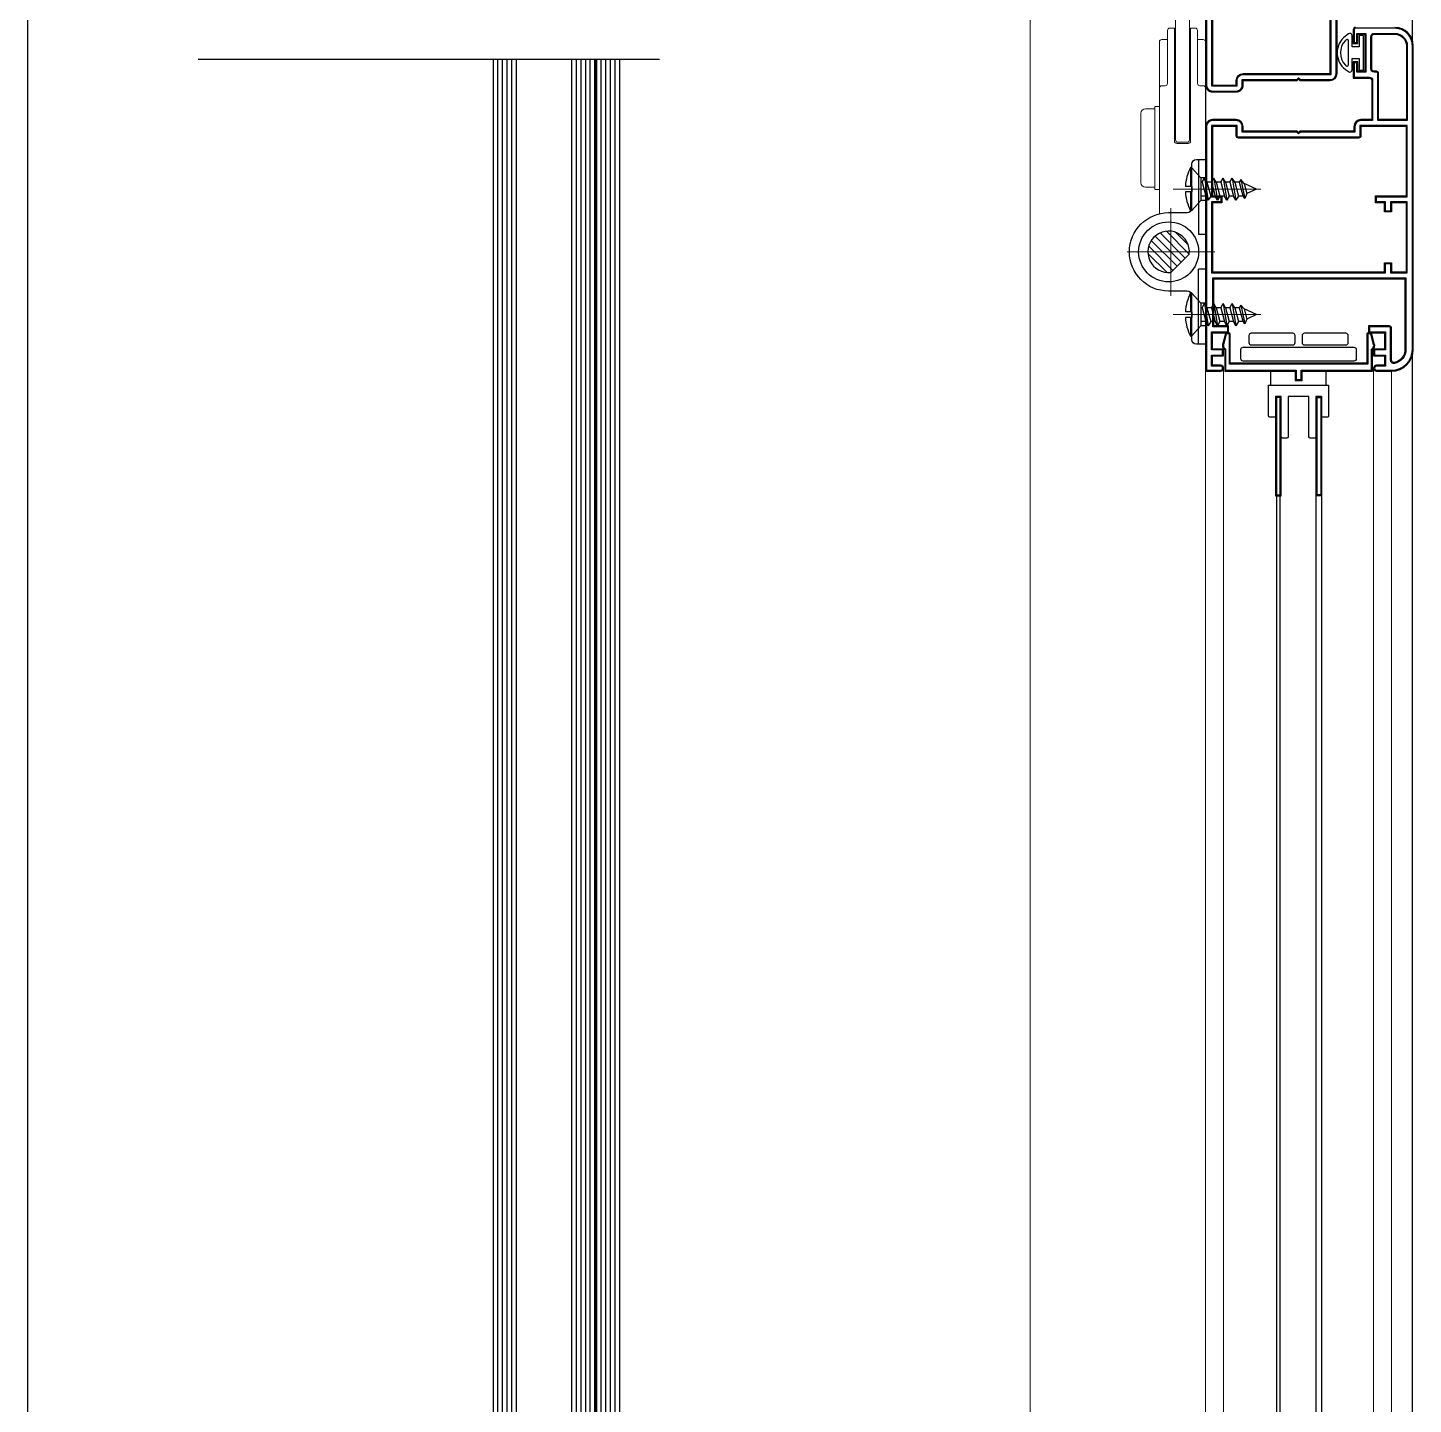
# Model space of a CAD drawing. Header units: millimetres. Extents: x 1251.1 to 1334.1, y 1577.6 to 1641.3.
# Drawn here: x 1298.4456 to 1298.7458, y 1613.8961 to 1614.1944 of the extents above; entities that cross this region are included whole.
import ezdxf

# ---------------------------------------------------------------- set-up
doc = ezdxf.new("R2010")
doc.units = ezdxf.units.MM
doc.linetypes.add('TRATTOPUNTO', pattern=[1, 0.5, -0.25, 0, -0.25])
for name, color, linetype in [('FINESTRA_finissime', 251, 'Continuous'), ('MONTANTI sezioni - windows structure section', 2, 'Continuous'), ('MURATURA', 140, 'Continuous')]:
    doc.layers.add(name, color=color, linetype=linetype)
doc.layers.add('PROIEZIONI finissime - fine lines', color=251, linetype='Continuous', lineweight=9)
doc.layers.add('TRATTEGGIO - hatch', color=252, linetype='Continuous', lineweight=20)
doc.layers.add('VETRATE sezioni - windows sections', color=7, linetype='Continuous', true_color=0x4d79ff)

# ---------------------------------------------------------------- blocks, each defined once
blk = doc.blocks.new('*X10')
at = {"color": 0}
for p, q in [((359.3648275959583, 274.5120138535726), (363.4919762077227, 278.639162465337)), ((359.8374116441786, 273.2168309488265), (365.09775321544, 278.4771725200879)), ((360.7212951206618, 272.3329474723433), (366.3101411133984, 277.9217934650799)), ((361.605178597145, 271.4490639958602), (367.2537434603975, 277.0976288591127)), ((362.4890620736281, 270.565180519377), (367.9447591065739, 276.0208775523227)), ((363.3729455501113, 269.6812970428938), (368.3248739252244, 274.6332254180068)), ((365.3812243825203, 269.9218089223364), (368.0821811389591, 272.6227656787752))]:
    blk.add_line(p, q, dxfattribs=at)

msp = doc.modelspace()

# ---------------------------------------------------------------- linework, layer by layer
at = {"layer": 'FINESTRA_finissime', "color": 145, "linetype": 'TRATTOPUNTO', "ltscale": 0.02}
msp.add_line((1298.48248635924, 1614.187582733445), (1298.629483794492, 1614.187582733445), dxfattribs=at)
at = {"layer": 'MONTANTI sezioni - windows structure section'}
for p, q in [((1298.700785570899, 1614.191297774974), (1298.700785570899, 1614.165297774974)), ((1298.697714167253, 1614.164089869821), (1298.697528847101, 1614.164089869821)), ((1298.697528847101, 1614.164089869821), (1298.697528847101, 1614.159997774974)), ((1298.699785570899, 1614.161848296007), (1298.697714167253, 1614.164089869821)), ((1298.697714167253, 1614.164089869821), (1298.697714167253, 1614.159997774974)), ((1298.699285570899, 1614.165797774974), (1298.699285570899, 1614.149547774974)), ((1298.699785570899, 1614.161848296007), (1298.699785570899, 1614.156947253942)), ((1298.700785570899, 1614.161848296007), (1298.699785570899, 1614.161848296007)), ((1298.700056454212, 1614.160897774974), (1298.699785570899, 1614.160897774974)), ((1298.700056454212, 1614.160897774974), (1298.700576069454, 1614.161797774974)), ((1298.700056454212, 1614.160897774974), (1298.700860301789, 1614.157897774974)), ((1298.700576069454, 1614.161797774974), (1298.701375962727, 1614.156997774974)), ((1298.701091730392, 1614.160897774974), (1298.700576069454, 1614.161797774974)), ((1298.702056454212, 1614.160897774974), (1298.701091730392, 1614.160897774974)), ((1298.701091730392, 1614.160897774974), (1298.701895577969, 1614.157897774974)), ((1298.702056454212, 1614.160897774974), (1298.702576069454, 1614.161797774974)), ((1298.702056454212, 1614.160897774974), (1298.702860301789, 1614.157897774974)), ((1298.702576069454, 1614.161797774974), (1298.703375962727, 1614.156997774974)), ((1298.703091730392, 1614.160897774974), (1298.702576069454, 1614.161797774974)), ((1298.703091730392, 1614.160897774974), (1298.703895577969, 1614.157897774974)), ((1298.704056454212, 1614.160897774974), (1298.703091730392, 1614.160897774974)), ((1298.704056454212, 1614.160897774974), (1298.704576069454, 1614.161797774974)), ((1298.704056454212, 1614.160897774974), (1298.704860301789, 1614.157897774974)), ((1298.705091730392, 1614.160897774974), (1298.704576069454, 1614.161797774974)), ((1298.704576069454, 1614.161797774974), (1298.705375962727, 1614.156997774974)), ((1298.705091730392, 1614.160897774974), (1298.705895577969, 1614.157897774974)), ((1298.706056454212, 1614.160897774974), (1298.705091730392, 1614.160897774974)), ((1298.706056454212, 1614.160897774974), (1298.706576069454, 1614.161797774974)), ((1298.706056454212, 1614.160897774974), (1298.706860301789, 1614.157897774974)), ((1298.707091730392, 1614.160897774974), (1298.706576069454, 1614.161797774974)), ((1298.706576069454, 1614.161797774974), (1298.707375962727, 1614.156997774974)), ((1298.708056454212, 1614.160897774974), (1298.707091730392, 1614.160897774974)), ((1298.707091730392, 1614.160897774974), (1298.707895577969, 1614.157897774974)), ((1298.708414228501, 1614.16147369836), (1298.708056454212, 1614.160897774974)), ((1298.708056454212, 1614.160897774974), (1298.708827926132, 1614.15801860257)), ((1298.709166396871, 1614.160619115881), (1298.708414228501, 1614.16147369836)), ((1298.70842373418, 1614.161458992378), (1298.709313560005, 1614.157390455937)), ((1298.711785570899, 1614.159397774974), (1298.709166396871, 1614.160619115881)), ((1298.709166396871, 1614.160619115881), (1298.709748215178, 1614.158447740399)), ((1298.697785570899, 1614.159997774974), (1298.69640323325, 1614.159997774974)), ((1298.697785570899, 1614.158797774974), (1298.69640323325, 1614.158797774974)), ((1298.697528847101, 1614.158797774974), (1298.697528847101, 1614.154705680128)), ((1298.697714167253, 1614.158797774974), (1298.697714167253, 1614.154705680128)), ((1298.697785570899, 1614.159997774974), (1298.697785570899, 1614.158797774974)), ((1298.700860301789, 1614.157897774974), (1298.699785570899, 1614.157897774974)), ((1298.701375962727, 1614.156997774974), (1298.700860301789, 1614.157897774974)), ((1298.701895577969, 1614.157897774974), (1298.701375962727, 1614.156997774974)), ((1298.702860301789, 1614.157897774974), (1298.701895577969, 1614.157897774974)), ((1298.703375962727, 1614.156997774974), (1298.702860301789, 1614.157897774974)), ((1298.703895577969, 1614.157897774974), (1298.703375962727, 1614.156997774974)), ((1298.704860301789, 1614.157897774974), (1298.703895577969, 1614.157897774974)), ((1298.705375962727, 1614.156997774974), (1298.704860301789, 1614.157897774974)), ((1298.705895577969, 1614.157897774974), (1298.705375962727, 1614.156997774974)), ((1298.706860301789, 1614.157897774974), (1298.705895577969, 1614.157897774974)), ((1298.707375962727, 1614.156997774974), (1298.706860301789, 1614.157897774974)), ((1298.707895577969, 1614.157897774974), (1298.707375962727, 1614.156997774974)), ((1298.708568810518, 1614.157897774974), (1298.707895577969, 1614.157897774974)), ((1298.708827926132, 1614.15801860257), (1298.708568810518, 1614.157897774974)), ((1298.709317161385, 1614.15736893372), (1298.708827926132, 1614.15801860257)), ((1298.709748215178, 1614.158447740399), (1298.709313560005, 1614.157390455937)), ((1298.711785570899, 1614.159397774974), (1298.709748215178, 1614.158447740399)), ((1298.697714167253, 1614.154705680128), (1298.697528847101, 1614.154705680128)), ((1298.699785570899, 1614.156947253942), (1298.697714167253, 1614.154705680128)), ((1298.700785570899, 1614.156947253942), (1298.699785570899, 1614.156947253942)), ((1298.700785570899, 1614.149547774974), (1298.699285570899, 1614.149547774974)), ((1298.700785570899, 1614.142047774974), (1298.699285570899, 1614.142047774974)), ((1298.699285570899, 1614.125797774974), (1298.699285570899, 1614.142047774974)), ((1298.697714167253, 1614.136889869821), (1298.697528847101, 1614.136889869821)), ((1298.697528847101, 1614.136889869821), (1298.697528847101, 1614.132797774974)), ((1298.699785570899, 1614.134648296007), (1298.697714167253, 1614.136889869821)), ((1298.697714167253, 1614.136889869821), (1298.697714167253, 1614.132797774974)), ((1298.700785570899, 1614.134648296007), (1298.699785570899, 1614.134648296007)), ((1298.699785570899, 1614.134648296007), (1298.699785570899, 1614.129747253942)), ((1298.700056454212, 1614.133697774974), (1298.699785570899, 1614.133697774974)), ((1298.700056454212, 1614.133697774974), (1298.700576069454, 1614.134597774974)), ((1298.700056454212, 1614.133697774974), (1298.700860301789, 1614.130697774974)), ((1298.701091730392, 1614.133697774974), (1298.700576069454, 1614.134597774974)), ((1298.700576069454, 1614.134597774974), (1298.701375962727, 1614.129797774974)), ((1298.702056454212, 1614.133697774974), (1298.701091730392, 1614.133697774974)), ((1298.701091730392, 1614.133697774974), (1298.701895577969, 1614.130697774974)), ((1298.702056454212, 1614.133697774974), (1298.702576069454, 1614.134597774974)), ((1298.702056454212, 1614.133697774974), (1298.702860301789, 1614.130697774974)), ((1298.703091730392, 1614.133697774974), (1298.702576069454, 1614.134597774974)), ((1298.702576069454, 1614.134597774974), (1298.703375962727, 1614.129797774974)), ((1298.704056454212, 1614.133697774974), (1298.703091730392, 1614.133697774974)), ((1298.703091730392, 1614.133697774974), (1298.703895577969, 1614.130697774974)), ((1298.704056454212, 1614.133697774974), (1298.704576069454, 1614.134597774974)), ((1298.704056454212, 1614.133697774974), (1298.704860301789, 1614.130697774974)), ((1298.705091730392, 1614.133697774974), (1298.704576069454, 1614.134597774974)), ((1298.704576069454, 1614.134597774974), (1298.705375962727, 1614.129797774974)), ((1298.706056454212, 1614.133697774974), (1298.705091730392, 1614.133697774974)), ((1298.705091730392, 1614.133697774974), (1298.705895577969, 1614.130697774974)), ((1298.706056454212, 1614.133697774974), (1298.706576069454, 1614.134597774974)), ((1298.706056454212, 1614.133697774974), (1298.706860301789, 1614.130697774974)), ((1298.707091730392, 1614.133697774974), (1298.706576069454, 1614.134597774974)), ((1298.706576069454, 1614.134597774974), (1298.707375962727, 1614.129797774974)), ((1298.708056454212, 1614.133697774974), (1298.707091730392, 1614.133697774974)), ((1298.707091730392, 1614.133697774974), (1298.707895577969, 1614.130697774974)), ((1298.708414228501, 1614.13427369836), (1298.708056454212, 1614.133697774974)), ((1298.708056454212, 1614.133697774974), (1298.708827926132, 1614.13081860257)), ((1298.709166396871, 1614.133419115881), (1298.708414228501, 1614.13427369836)), ((1298.70842373418, 1614.134258992378), (1298.709313560005, 1614.130190455937)), ((1298.709166396871, 1614.133419115881), (1298.709748215178, 1614.131247740399)), ((1298.711785570899, 1614.132197774974), (1298.709166396871, 1614.133419115881)), ((1298.697785570899, 1614.132797774974), (1298.69640323325, 1614.132797774974)), ((1298.697785570899, 1614.131597774974), (1298.69640323325, 1614.131597774974)), ((1298.697528847101, 1614.131597774974), (1298.697528847101, 1614.127505680128)), ((1298.697714167253, 1614.131597774974), (1298.697714167253, 1614.127505680128)), ((1298.697785570899, 1614.132797774974), (1298.697785570899, 1614.131597774974)), ((1298.700860301789, 1614.130697774974), (1298.699785570899, 1614.130697774974)), ((1298.701375962727, 1614.129797774974), (1298.700860301789, 1614.130697774974)), ((1298.701895577969, 1614.130697774974), (1298.701375962727, 1614.129797774974)), ((1298.702860301789, 1614.130697774974), (1298.701895577969, 1614.130697774974)), ((1298.703375962727, 1614.129797774974), (1298.702860301789, 1614.130697774974)), ((1298.703895577969, 1614.130697774974), (1298.703375962727, 1614.129797774974)), ((1298.704860301789, 1614.130697774974), (1298.703895577969, 1614.130697774974)), ((1298.705375962727, 1614.129797774974), (1298.704860301789, 1614.130697774974)), ((1298.705895577969, 1614.130697774974), (1298.705375962727, 1614.129797774974)), ((1298.706860301789, 1614.130697774974), (1298.705895577969, 1614.130697774974)), ((1298.707375962727, 1614.129797774974), (1298.706860301789, 1614.130697774974)), ((1298.707895577969, 1614.130697774974), (1298.707375962727, 1614.129797774974)), ((1298.708568810518, 1614.130697774974), (1298.707895577969, 1614.130697774974)), ((1298.708827926132, 1614.13081860257), (1298.708568810518, 1614.130697774974)), ((1298.709317161385, 1614.13016893372), (1298.708827926132, 1614.13081860257)), ((1298.709748215178, 1614.131247740399), (1298.709313560005, 1614.130190455937)), ((1298.711785570899, 1614.132197774974), (1298.709748215178, 1614.131247740399)), ((1298.697714167253, 1614.127505680128), (1298.697528847101, 1614.127505680128)), ((1298.699785570899, 1614.129747253942), (1298.697714167253, 1614.127505680128)), ((1298.700785570899, 1614.129747253942), (1298.699785570899, 1614.129747253942)), ((1298.714935570899, 1614.116947253942), (1298.714935570899, 1614.119947253942)), ((1298.726935570899, 1614.116947253942), (1298.726935570899, 1614.119947253942)), ((1298.715935570899, 1614.114447253942), (1298.715935570899, 1614.092947253942)), ((1298.717135570899, 1614.114447253942), (1298.715935570899, 1614.114447253942)), ((1298.716135570899, 1614.114247253942), (1298.716135570899, 1613.678581313198)), ((1298.716935570899, 1614.114247253942), (1298.716135570899, 1614.114247253942)), ((1298.716935570899, 1613.678581313198), (1298.716935570899, 1614.114247253942)), ((1298.717135570899, 1614.092947253942), (1298.717135570899, 1614.114447253942)), ((1298.724735570899, 1613.678781313198), (1298.724735570899, 1614.114447253942)), ((1298.724735570899, 1614.114447253942), (1298.725935570899, 1614.114447253942)), ((1298.724935570899, 1614.093147253942), (1298.724935570899, 1614.114247253942)), ((1298.724935570899, 1614.114247253942), (1298.725735570899, 1614.114247253942)), ((1298.725735570899, 1614.114247253942), (1298.725735570899, 1614.093147253942)), ((1298.725935570899, 1614.114447253942), (1298.725935570899, 1613.678781313198)), ((1298.715935570899, 1614.092947253942), (1298.717135570899, 1614.092947253942)), ((1298.716135570899, 1614.093147253942), (1298.716935570899, 1614.093147253942)), ((1298.725935570899, 1614.092947253942), (1298.724735570899, 1614.092947253942)), ((1298.725735570899, 1614.093147253942), (1298.724935570899, 1614.093147253942))]:
    msp.add_line(p, q, dxfattribs=at)
for points in [[(1298.707635570899, 1614.181747253942), (1298.707635570899, 1614.182947253941, -0.4142135623731002), (1298.708935570899, 1614.184247253942), (1298.727985570899, 1614.184247253942), (1298.727985570899, 1614.200447253941, -0.4142135623731002), (1298.729285570899, 1614.201747253942), (1298.731385570899, 1614.201747253942), (1298.731385570899, 1614.221347253941), (1298.710485570899, 1614.221347253941), (1298.710485570899, 1614.214447253941, -0.4142135623731002), (1298.709185570899, 1614.213147253942), (1298.702085570899, 1614.213147253942), (1298.702085570899, 1614.181747253942)], [(1298.707435570899, 1614.181947253941), (1298.707435570899, 1614.182947253941, -0.4142135623730951), (1298.708935570899, 1614.184447253941), (1298.727785570899, 1614.184447253941), (1298.727785570899, 1614.200447253941, -0.4142135623730951), (1298.729285570899, 1614.201947253941), (1298.731185570899, 1614.201947253941), (1298.731185570899, 1614.221147253941), (1298.710685570899, 1614.221147253941), (1298.710685570899, 1614.214447253941, -0.4142135623730951), (1298.709185570899, 1614.212947253942), (1298.702285570899, 1614.212947253942), (1298.702285570899, 1614.181947253941)], [(1298.733285570899, 1614.194247253941, 0.4142135623731173), (1298.732985570899, 1614.193947253942), (1298.732985570899, 1614.191147253942), (1298.733585570899, 1614.191147253942), (1298.733585570899, 1614.193147253941), (1298.735485570899, 1614.193147253941), (1298.735485570899, 1614.184747253941), (1298.733585570899, 1614.184747253941), (1298.733585570899, 1614.186747253942), (1298.732985570899, 1614.186747253942), (1298.732985570899, 1614.183647253941), (1298.736285570899, 1614.183647253941, -0.4142135623730856), (1298.736985570899, 1614.182947253941), (1298.736985570899, 1614.174247253941), (1298.734435570899, 1614.174247253941, 0.4142135623731002), (1298.733135570899, 1614.172947253942), (1298.733135570899, 1614.171747253941), (1298.721318413611, 1614.171747253941), (1298.720935570899, 1614.171364411229), (1298.720552728186, 1614.171747253941), (1298.708735570899, 1614.171747253941), (1298.708735570899, 1614.172947253942, 0.4142135623731002), (1298.707435570899, 1614.174247253941), (1298.702285570899, 1614.174247253941, 0.4142135623731002), (1298.700985570899, 1614.172947253942), (1298.700985570899, 1614.120147253941), (1298.704035570899, 1614.120147253941, 1), (1298.704035570899, 1614.121047253941), (1298.702085570899, 1614.121047253941), (1298.702085570899, 1614.123447253941), (1298.704485570899, 1614.123447253941), (1298.704485570899, 1614.124547253941), (1298.702085570899, 1614.124547253941), (1298.702085570899, 1614.128447253941), (1298.705585570899, 1614.128447253941), (1298.705585570899, 1614.129547253942), (1298.702385570899, 1614.129547253942), (1298.702385570899, 1614.140147253941), (1298.744185570899, 1614.140147253941), (1298.744185570899, 1614.124647253942, -0.3539972922353369), (1298.741731404232, 1614.121615274505, -0.4771078284050183), (1298.740885570899, 1614.122299915022), (1298.740885570899, 1614.129247253941, 0.4142135623731173), (1298.740585570899, 1614.129547253942), (1298.736285570899, 1614.129547253942), (1298.736285570899, 1614.128447253941), (1298.739785570899, 1614.128447253941), (1298.739785570899, 1614.124547253941), (1298.737385570899, 1614.124547253941), (1298.737385570899, 1614.123447253941), (1298.739785570899, 1614.123447253941), (1298.739785570899, 1614.121047253941), (1298.737835570899, 1614.121047253941, 1), (1298.737835570899, 1614.120147253941), (1298.741085570899, 1614.120147253941, 0.4142135623730965), (1298.745585570899, 1614.124647253942), (1298.745585570899, 1614.190447253942, 0.4142135623730968), (1298.741785570899, 1614.194247253941)], [(1298.734835570899, 1614.185197253941, 0.4142135623730951), (1298.735035570899, 1614.185397253941), (1298.735035570899, 1614.192497253941, 0.4142135623731367), (1298.734835570899, 1614.192697253941), (1298.734235570899, 1614.192697253941, 0.4142135623731367), (1298.734035570899, 1614.192497253941), (1298.734035570899, 1614.190197253941), (1298.732535570899, 1614.190197253941), (1298.732535570899, 1614.192634753941, 0.6180339887499421), (1298.731735570899, 1614.193034753942), (1298.731085570899, 1614.192547253941, 0.4999999999999171), (1298.731085570899, 1614.185347253941), (1298.731735570899, 1614.184859753942, 0.618033988749942), (1298.732535570899, 1614.185259753941), (1298.732535570899, 1614.187697253941), (1298.734035570899, 1614.187697253941), (1298.734035570899, 1614.185397253941, 0.4142135623731367), (1298.734235570899, 1614.185197253941)], [(1298.741785570899, 1614.193147253941, -0.4142135623731018), (1298.744485570899, 1614.190447253942), (1298.744485570899, 1614.174247253941), (1298.738085570899, 1614.174247253941), (1298.738085570899, 1614.184447253941, 0.4142135623731173), (1298.737785570899, 1614.184747253941), (1298.737285570899, 1614.184747253941, -0.4142135623730856), (1298.736585570899, 1614.185447253941), (1298.736585570899, 1614.192447253941, -0.4142135623730856), (1298.737285570899, 1614.193147253941)], [(1298.731094800032, 1614.186264018554), (1298.73122314162, 1614.186135316538, 0.6686858171756838), (1298.731735570899, 1614.18634715091), (1298.731735570899, 1614.191547356972, 0.6686858171756858), (1298.73122314162, 1614.191759191345), (1298.731094800032, 1614.191630489328, 0.4133924061999673)], [(1298.741785570899, 1614.192947253942, -0.4142135623731018), (1298.744285570899, 1614.190447253942), (1298.744285570899, 1614.174447253941), (1298.738285570899, 1614.174447253941), (1298.738285570899, 1614.184447253941, 0.4142135623730943), (1298.737785570899, 1614.184947253941), (1298.737285570899, 1614.184947253941, -0.4142135623730951), (1298.736785570899, 1614.185447253941), (1298.736785570899, 1614.192447253941, -0.4142135623730951), (1298.737285570899, 1614.192947253942)], [(1298.744485570899, 1614.157747253941), (1298.744485570899, 1614.173147253941), (1298.734235570899, 1614.173147253941), (1298.734235570899, 1614.170947253941, -0.4142135623731173), (1298.733935570899, 1614.170647253942), (1298.707935570899, 1614.170647253942, -0.4142135623731173), (1298.707635570899, 1614.170947253941), (1298.707635570899, 1614.173147253941), (1298.702085570899, 1614.173147253941), (1298.702085570899, 1614.157747253941), (1298.704085570899, 1614.157747253941), (1298.704085570899, 1614.156647253941), (1298.702085570899, 1614.156647253941), (1298.702085570899, 1614.141247253941), (1298.739785570899, 1614.141247253941), (1298.739785570899, 1614.143247253942), (1298.740885570899, 1614.143247253942), (1298.740885570899, 1614.141247253941), (1298.744485570899, 1614.141247253941), (1298.744485570899, 1614.156647253941), (1298.740885570899, 1614.156647253941), (1298.740885570899, 1614.154647253941), (1298.739785570899, 1614.154647253941), (1298.739785570899, 1614.156647253941), (1298.737785570899, 1614.156647253941), (1298.737785570899, 1614.157747253941)], [(1298.744285570899, 1614.157947253942), (1298.744285570899, 1614.172947253942), (1298.734435570899, 1614.172947253942), (1298.734435570899, 1614.170947253941, -0.4142135623730956), (1298.733935570899, 1614.170447253942), (1298.707935570899, 1614.170447253942, -0.4142135623730951), (1298.707435570899, 1614.170947253941), (1298.707435570899, 1614.172947253942), (1298.702285570899, 1614.172947253942), (1298.702285570899, 1614.157947253942), (1298.704285570899, 1614.157947253942), (1298.704285570899, 1614.156447253941), (1298.702285570899, 1614.156447253941), (1298.702285570899, 1614.141447253942), (1298.739585570899, 1614.141447253942), (1298.739585570899, 1614.143447253942), (1298.741085570899, 1614.143447253942), (1298.741085570899, 1614.141447253942), (1298.744285570899, 1614.141447253942), (1298.744285570899, 1614.156447253941), (1298.741085570899, 1614.156447253941), (1298.741085570899, 1614.154447253941), (1298.739585570899, 1614.154447253941), (1298.739585570899, 1614.156447253941), (1298.737585570899, 1614.156447253941), (1298.737585570899, 1614.157947253942)], [(1298.692785570899, 1614.137297774974, -0.9999999999999901), (1298.692785570899, 1614.154297774974), (1298.696785570899, 1614.154297774974, 0.4142135623730951), (1298.697785570899, 1614.155297774974), (1298.697785570899, 1614.164797774974, -0.4142135623730951), (1298.698785570899, 1614.165797774974), (1298.700785570899, 1614.165797774974), (1298.700785570899, 1614.125797774974), (1298.698785570899, 1614.125797774974, -0.4142135623730951), (1298.697785570899, 1614.126797774974), (1298.697785570899, 1614.136297774974, 0.4142135623730951), (1298.696785570899, 1614.137297774974)], [(1298.693260444633, 1614.14132290124), (1298.697260444633, 1614.14532290124, 2.828427124730204)], [(1298.736494592551, 1614.128247253941), (1298.736035570899, 1614.128247253941, 0.4142135623730843), (1298.735735570899, 1614.127947253942), (1298.735735570899, 1614.121647253942), (1298.706135570899, 1614.121647253942), (1298.706135570899, 1614.127947253942, 0.4142135623730843), (1298.705835570899, 1614.128247253941), (1298.705376549246, 1614.128247253941, 0.3394542588633662), (1298.705086771499, 1614.128024899655), (1298.704479901528, 1614.125760030093, 0.2679491924311567), (1298.704738720573, 1614.124794104267), (1298.704935570899, 1614.124597253942), (1298.704935570899, 1614.119947253942), (1298.720185570899, 1614.119947253942), (1298.720185570899, 1614.117947253941), (1298.721685570899, 1614.117947253941), (1298.721685570899, 1614.119947253942), (1298.736935570899, 1614.119947253942), (1298.736935570899, 1614.124597253942), (1298.737132421224, 1614.124794104267, 0.2679491924311567), (1298.737391240269, 1614.125760030093), (1298.736784370299, 1614.128024899655, 0.3394542588633662)], [(1298.736494592551, 1614.128047253942), (1298.736035570899, 1614.128047253942, 0.4142135623731616), (1298.735935570899, 1614.127947253942), (1298.735935570899, 1614.121447253942), (1298.705935570899, 1614.121447253942), (1298.705935570899, 1614.127947253942, 0.4142135623731618), (1298.705835570899, 1614.128047253942), (1298.705376549246, 1614.128047253942, 0.3394542588634982), (1298.705279956664, 1614.127973135846), (1298.704673086694, 1614.125708266284, 0.2679491924311567), (1298.70488014193, 1614.124935525623), (1298.705135570899, 1614.124680096654), (1298.705135570899, 1614.120147253941), (1298.720385570899, 1614.120147253941), (1298.720385570899, 1614.118147253942), (1298.721485570899, 1614.118147253942), (1298.721485570899, 1614.120147253941), (1298.736735570899, 1614.120147253941), (1298.736735570899, 1614.124680096654), (1298.736990999868, 1614.124935525623, 0.2679491924311512), (1298.737198055104, 1614.125708266284), (1298.736591185134, 1614.127973135846, 0.339454258863412)], [(1298.710685570899, 1614.128147253942, 0.4142135623730951), (1298.710185570899, 1614.127647253941), (1298.710185570899, 1614.126147253941, 0.4142135623730951), (1298.710685570899, 1614.125647253941), (1298.719685570899, 1614.125647253941, 0.4142135623730945), (1298.720185570899, 1614.126147253941), (1298.720185570899, 1614.127647253941, 0.4142135623730951), (1298.719685570899, 1614.128147253942)], [(1298.722185570899, 1614.128147253942, 0.4142135623730958), (1298.721685570899, 1614.127647253941), (1298.721685570899, 1614.126147253941, 0.4142135623730943), (1298.722185570899, 1614.125647253941), (1298.731185570899, 1614.125647253941, 0.4142135623730958), (1298.731685570899, 1614.126147253941), (1298.731685570899, 1614.127647253941, 0.4142135623730943), (1298.731185570899, 1614.128147253942)], [(1298.708935570899, 1614.122147253942, -0.4142135623730965), (1298.708435570899, 1614.122647253942), (1298.708435570899, 1614.124647253942, -0.4142135623730951), (1298.708935570899, 1614.125147253941), (1298.732935570899, 1614.125147253941, -0.4142135623730948), (1298.733435570899, 1614.124647253942), (1298.733435570899, 1614.122647253942, -0.4142135623730954), (1298.732935570899, 1614.122147253942)], [(1298.724685570899, 1614.105747253941, -0.4142135623730951), (1298.724385570899, 1614.105447253941), (1298.723485570899, 1614.105447253941, -0.4142135623730979), (1298.723185570899, 1614.105747253941), (1298.723185570899, 1614.114447253942), (1298.718685570899, 1614.114447253942), (1298.718685570899, 1614.105747253941, -0.4142135623730917), (1298.718385570899, 1614.105447253941), (1298.717485570899, 1614.105447253941, -0.4142135623730979), (1298.717185570899, 1614.105747253941), (1298.717185570899, 1614.114447253942), (1298.715935570899, 1614.114447253942), (1298.715935570899, 1614.110247253942, -0.4142135623730974), (1298.715635570899, 1614.109947253941), (1298.714735570899, 1614.109947253941, -0.4142135623730921), (1298.714435570899, 1614.110247253942), (1298.714435570899, 1614.116947253942), (1298.727435570899, 1614.116947253942), (1298.727435570899, 1614.110247253942, -0.4142135623730951), (1298.727135570899, 1614.109947253941), (1298.726235570899, 1614.109947253941, -0.4142135623730951), (1298.725935570899, 1614.110247253942), (1298.725935570899, 1614.114447253942), (1298.724685570899, 1614.114447253942)]]:
    msp.add_lwpolyline(points, format="xyb", close=True, dxfattribs=at)
for points in [[(1298.700785570899, 1614.212947253942), (1298.700785570899, 1614.181947253941, 0.4142135623730951), (1298.702285570899, 1614.180447253941), (1298.707435570899, 1614.180447253941, 0.4142135623730984), (1298.708935570899, 1614.181947253941), (1298.708935570899, 1614.182947253941), (1298.720635570899, 1614.182947253941), (1298.720935570899, 1614.183247253942), (1298.721235570899, 1614.182947253941), (1298.727785570899, 1614.182947253941, 0.4142135623730951), (1298.729285570899, 1614.184447253941), (1298.729285570899, 1614.200447253941)], [(1298.700985570899, 1614.212947253942), (1298.700985570899, 1614.181947253941, 0.4142135623731001), (1298.702285570899, 1614.180647253942), (1298.707435570899, 1614.180647253942, 0.4142135623731002), (1298.708735570899, 1614.181947253941), (1298.708735570899, 1614.183147253941), (1298.720552728186, 1614.183147253941), (1298.720935570899, 1614.183530096654), (1298.721318413611, 1614.183147253941), (1298.727785570899, 1614.183147253941, 0.4142135623731002), (1298.729085570899, 1614.184447253941), (1298.729085570899, 1614.200647253942)], [(1298.733285570899, 1614.194447253941, 0.4142135623730951), (1298.732785570899, 1614.193947253942), (1298.732785570899, 1614.190947253941), (1298.733785570899, 1614.190947253941), (1298.733785570899, 1614.192947253942), (1298.735285570899, 1614.192947253942), (1298.735285570899, 1614.184947253941), (1298.733785570899, 1614.184947253941), (1298.733785570899, 1614.186947253941), (1298.732785570899, 1614.186947253941), (1298.732785570899, 1614.183447253941), (1298.736285570899, 1614.183447253941, -0.4142135623730951), (1298.736785570899, 1614.182947253941), (1298.736785570899, 1614.174447253941), (1298.734435570899, 1614.174447253941, 0.4142135623730951), (1298.732935570899, 1614.172947253942), (1298.732935570899, 1614.171947253941), (1298.721235570899, 1614.171947253941), (1298.720935570899, 1614.171647253941), (1298.720635570899, 1614.171947253941), (1298.708935570899, 1614.171947253941), (1298.708935570899, 1614.172947253942, 0.4142135623730951), (1298.707435570899, 1614.174447253941), (1298.702285570899, 1614.174447253941, 0.4142135623730951), (1298.700785570899, 1614.172947253942), (1298.700785570899, 1614.119947253942), (1298.704035570899, 1614.119947253942, 1), (1298.704035570899, 1614.121247253941), (1298.702285570899, 1614.121247253941), (1298.702285570899, 1614.123247253942), (1298.704685570899, 1614.123247253942), (1298.704685570899, 1614.124747253941), (1298.702285570899, 1614.124747253941), (1298.702285570899, 1614.128247253941), (1298.705785570899, 1614.128247253941), (1298.705785570899, 1614.129747253942), (1298.702585570899, 1614.129747253942), (1298.702585570899, 1614.139947253942), (1298.743985570899, 1614.139947253942), (1298.743985570899, 1614.124647253942, -0.3539972922353375), (1298.741689737566, 1614.121810886081, -0.4771078284050197), (1298.741085570899, 1614.122299915022), (1298.741085570899, 1614.129247253941, 0.4142135623730951), (1298.740585570899, 1614.129747253942), (1298.736085570899, 1614.129747253942), (1298.736085570899, 1614.128247253941), (1298.739585570899, 1614.128247253941), (1298.739585570899, 1614.124747253941), (1298.737185570899, 1614.124747253941), (1298.737185570899, 1614.123247253942), (1298.739585570899, 1614.123247253942), (1298.739585570899, 1614.121247253941), (1298.737835570899, 1614.121247253941, 1), (1298.737835570899, 1614.119947253942), (1298.741085570899, 1614.119947253942, 0.4142135623730951), (1298.745785570899, 1614.124647253942), (1298.745785570899, 1614.190447253942, 0.414213562373093), (1298.741785570899, 1614.194447253941)]]:
    msp.add_lwpolyline(points, format="xyb", dxfattribs=at)
msp.add_circle((1298.692785570899, 1614.145797774974), 0.006499999999999994, dxfattribs=at)
for centre, start, end in [((1298.706585570899, 1614.159397774974), 152.6122924694961, 176.6277133165822), ((1298.706585570899, 1614.159397774974), 183.3722866834178, 207.3877075305039), ((1298.706585570899, 1614.132197774974), 152.6122924694961, 176.6277133165822), ((1298.706585570899, 1614.132197774974), 183.3722866834178, 207.3877075305039)]:
    msp.add_arc(centre, 0.0102, start, end, dxfattribs=at)
at = {"layer": 'MURATURA'}
for p, q in [((1298.445591506608, 1610.451261697454), (1298.445591506608, 1620.451261697454)), ((1298.745591506609, 1610.451261697454), (1298.745591506609, 1615.968929956739))]:
    msp.add_line(p, q, dxfattribs=at)
at = {"layer": 'PROIEZIONI finissime - fine lines'}
for p, q in [((1298.662785570899, 1613.597281313198), (1298.662785570899, 1614.797281313198)), ((1298.694285570899, 1614.170047774974), (1298.694285570899, 1614.238797774974)), ((1298.697285570899, 1614.170047774974), (1298.697285570899, 1614.238797774974)), ((1298.692535570899, 1614.193797774974), (1298.692535570899, 1614.182297774974)), ((1298.693035570899, 1614.194297774974), (1298.694035570899, 1614.194297774974)), ((1298.694035570899, 1614.194297774974), (1298.694035570899, 1614.169797774974)), ((1298.698535570899, 1614.194297774974), (1298.697535570899, 1614.194297774974)), ((1298.697535570899, 1614.194297774974), (1298.697535570899, 1614.169797774974)), ((1298.699035570899, 1614.193797774974), (1298.699035570899, 1614.182297774974)), ((1298.690785570899, 1614.191297774974), (1298.690785570899, 1614.154059130795)), ((1298.691285570899, 1614.191797774974), (1298.692535570899, 1614.191797774974)), ((1298.700285570899, 1614.191797774974), (1298.699035570899, 1614.191797774974)), ((1298.691285570899, 1614.181797774974), (1298.692035570899, 1614.181797774974)), ((1298.700285570899, 1614.181797774974), (1298.699535570899, 1614.181797774974)), ((1298.686785570899, 1614.175797774974), (1298.686785570899, 1614.160797774974)), ((1298.687785570899, 1614.176797774974), (1298.689785570899, 1614.176797774974)), ((1298.689785570899, 1614.177297774974), (1298.690785570899, 1614.177297774974)), ((1298.689785570899, 1614.177297774974), (1298.689785570899, 1614.159297774974)), ((1298.697035570899, 1614.169297774974), (1298.694535570899, 1614.169297774974)), ((1298.696785570899, 1614.169547774974), (1298.694785570899, 1614.169547774974)), ((1298.687785570899, 1614.159797774974), (1298.689785570899, 1614.159797774974)), ((1298.689785570899, 1614.159297774974), (1298.690785570899, 1614.159297774974)), ((1298.693785570899, 1614.159397774974), (1298.712785570899, 1614.159397774974)), ((1298.693285570899, 1614.155297774974), (1298.693285570899, 1614.136297774974)), ((1298.702785570899, 1614.145797774974), (1298.683785570899, 1614.145797774974)), ((1298.693785570899, 1614.132197774974), (1298.712785570899, 1614.132197774974)), ((1298.700785570899, 1614.119947253942), (1298.700785570899, 1614.092947253942)), ((1298.704685570899, 1614.120597253942), (1298.704685570899, 1614.092947253942)), ((1298.737185570899, 1614.120597253942), (1298.737185570899, 1614.092947253942)), ((1298.741085570899, 1614.119947253942), (1298.741085570899, 1614.092947253942)), ((1298.700785570899, 1613.658781313198), (1298.700785570899, 1614.092947253942)), ((1298.704685570899, 1613.658131313198), (1298.704685570899, 1614.092947253942)), ((1298.737185570899, 1613.658131313198), (1298.737185570899, 1614.092947253942)), ((1298.741085570899, 1613.658781313198), (1298.741085570899, 1614.092947253942))]:
    msp.add_line(p, q, dxfattribs=at)
for centre, radius, start, end in [((1298.693035570899, 1614.193797774974), 0.0004999999999999995, 90, 180), ((1298.698535570899, 1614.193797774974), 0.0004999999999999995, 0, 90), ((1298.691285570899, 1614.191297774974), 0.0004999999999999995, 90, 180), ((1298.700285570899, 1614.191297774974), 0.0004999999999999995, 0, 90), ((1298.691285570899, 1614.181297774974), 0.0004999999999999995, 90, 180), ((1298.692035570899, 1614.182297774974), 0.0004999999999999995, 270, 0), ((1298.699535570899, 1614.182297774974), 0.0004999999999999995, 180, 270), ((1298.700285570899, 1614.181297774974), 0.0004999999999999995, 0, 90), ((1298.687785570899, 1614.175797774974), 0.000999999999999999, 90, 180), ((1298.694535570899, 1614.169797774974), 0.0004999999999999995, 180, 270), ((1298.694785570899, 1614.170047774974), 0.0004999999999999995, 180, 270), ((1298.696785570899, 1614.170047774974), 0.0004999999999999995, 270, 0), ((1298.697035570899, 1614.169797774974), 0.0004999999999999995, 270, 0), ((1298.687785570899, 1614.160797774974), 0.000999999999999999, 180, 270)]:
    msp.add_arc(centre, radius, start, end, dxfattribs=at)
at = {"layer": 'VETRATE sezioni - windows sections', "linetype": 'Continuous'}
for p, q in [((1298.546407741789, 1614.187582733445), (1298.546407741789, 1613.649024764128)), ((1298.547407741789, 1614.187582733445), (1298.547407741789, 1613.648524764128)), ((1298.548407741789, 1614.187582733445), (1298.548407741789, 1613.648524764128)), ((1298.549407741789, 1614.187582733445), (1298.549407741789, 1613.648524764128)), ((1298.550407741789, 1614.187582733445), (1298.550407741789, 1613.648524764128)), ((1298.551407741789, 1614.187582733445), (1298.551407741789, 1613.649024764128)), ((1298.563407741789, 1614.187587021445), (1298.563407741789, 1613.649024764128)), ((1298.564407741789, 1614.187587021445), (1298.564407741789, 1613.648529052128)), ((1298.565407741789, 1614.187587021445), (1298.565407741789, 1613.648529052128)), ((1298.566407741789, 1614.187587021445), (1298.566407741789, 1613.648529052128)), ((1298.567407741789, 1614.187587021445), (1298.567407741789, 1613.648529052128)), ((1298.568407741789, 1614.187587021445), (1298.568407741789, 1613.648529052128)), ((1298.568597741789, 1614.187587021445), (1298.568597741789, 1613.648529052128)), ((1298.568787741789, 1614.187587021445), (1298.568787741789, 1613.648529052128)), ((1298.569787741789, 1614.187587021445), (1298.569787741789, 1613.648529052128)), ((1298.570787741789, 1614.187587021445), (1298.570787741789, 1613.648529052128)), ((1298.571787741789, 1614.187587021445), (1298.571787741789, 1613.648529052128)), ((1298.572787741789, 1614.187587021445), (1298.572787741789, 1613.648529052128)), ((1298.573785593789, 1614.187582733445), (1298.573785593789, 1613.649024764128))]:
    msp.add_line(p, q, dxfattribs=at)

# ---------------------------------------------------------------- block references
at = {"layer": 'TRATTEGGIO - hatch', "xscale": 0.0009999999999763531, "yscale": 0.0009999999999763531, "zscale": 0.0009999999999763531, "rotation": 90}
msp.add_blockref('*X10', (1298.966939039928, 1613.781947253942), dxfattribs=at)

doc.saveas('drawing.dxf')
